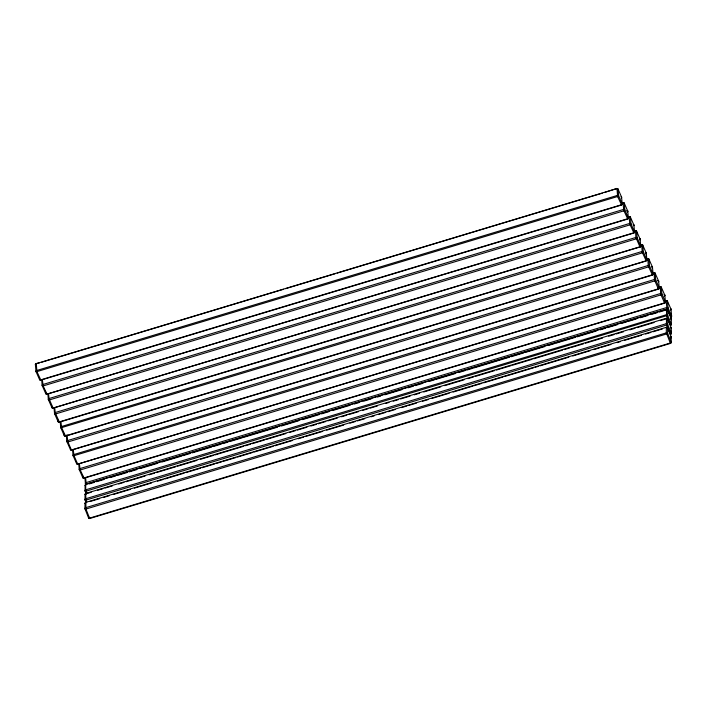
<?xml version="1.0" encoding="UTF-8"?>
<svg xmlns="http://www.w3.org/2000/svg" width="707" height="707" viewBox="0 0 707 707"><rect width="100%" height="100%" fill="white"/><g stroke="black" fill="none" stroke-linecap="round" stroke-linejoin="round"><path stroke-width="1.06" d="M37.003 371.882L36.985 371.917A1.025 0.619 -23.8 0 1 36.004 371.564A1.025 0.804 -5.1 0 1 36.649 370.521L617.344 195.424L617.6 196.475L617.017 188.734A1.025 0.619 -23.8 0 1 618.042 189.078L621.586 197.12L622.169 203.881A1.025 0.804 -5.1 0 1 621.533 204.924L617.609 196.519L36.923 371.617L40.838 380.03A1.025 0.804 -5.1 0 1 39.539 379.571L36.004 371.564L35.403 364.759A1.025 0.619 -23.8 0 1 35.712 364.167M622.92 202.441L623.194 202.741A1.025 0.619 -23.8 0 1 624.219 203.086L627.763 211.128L628.346 217.897A1.025 0.804 -5.1 0 1 627.71 218.94L623.954 210.801A1.025 0.619 -23.8 0 0 624.82 209.891L624.219 203.086A1.025 0.804 -5.1 0 0 622.92 202.626L623.91 210.819L43.162 385.925L47.016 394.223M629.089 216.554L629.857 224.207L633.887 232.948A1.025 0.804 -5.1 0 0 634.524 231.905L633.923 225.073L633.092 224.711A1.025 0.619 -23.8 0 1 633.923 225.109L633.94 225.144A1.025 0.804 -5.1 0 1 633.834 225.789M653.807 272.495L653.807 272.681A1.025 0.804 -5.1 0 1 655.106 273.141L655.707 279.945L659.242 287.952A1.025 0.619 -23.8 0 1 658.323 288.88L658.597 288.995A1.025 0.804 -5.1 0 0 659.242 287.952L658.641 281.147L655.106 273.141A1.025 0.619 -23.8 0 0 654.081 272.796L654.532 280.105L658.456 289.136M659.985 286.512L659.985 286.697A1.025 0.804 -5.1 0 1 661.284 287.157L661.885 293.953L665.42 301.96A1.025 0.619 -23.8 0 1 664.5 302.888L660.692 294.068L660.258 286.812A1.025 0.619 -23.8 0 1 661.284 287.157L664.827 295.19L665.42 301.96A1.025 0.804 -5.1 0 1 664.774 303.003L664.633 303.153M666.153 300.616L666.913 308.225L670.952 317.204M85.185 503.207A1.025 0.468 -21.5 0 0 84.999 503.552L84.981 508.854L88.561 517.922A1.025 0.901 0.3 0 0 89.869 518.478L670.563 343.381A1.025 0.901 0.3 0 0 671.19 342.241L671.217 336.921L670.625 336.665M85.211 494.29A1.025 0.468 -21.5 0 0 85.043 494.617L85.017 499.911L85.812 501.926M85.821 484.428L85.724 484.534A1.025 0.901 0.3 0 0 85.087 485.674L85.061 490.976L86.254 493.999M84.999 503.552A1.025 0.901 0.3 0 1 85.635 502.412L666.33 327.314A1.025 0.901 0.3 0 1 667.638 327.871L667.611 333.165A1.025 0.468 -21.5 0 1 666.639 333.96L85.901 509.067L85.892 502.571M667.054 318.654A1.025 0.468 -21.5 0 1 667.682 318.928L667.655 324.23A1.025 0.468 -21.5 0 1 666.683 325.017L85.936 500.123L85.688 493.406L86.015 493.822L91.3 492.231M86.828 493.194L85.715 490.013L85.724 484.472L666.418 309.427A1.025 0.901 0.3 0 1 667.726 309.993L671.314 319.096L670.528 318.813A1.025 0.468 -21.5 0 1 671.305 319.06L671.279 324.354A1.025 0.901 0.3 0 1 670.643 325.503L670.492 325.538M88.569 516.154L88.561 517.922A1.025 0.468 -21.5 0 0 89.524 518.125L670.271 343.019L666.33 332.829L666.639 333.907M621.577 197.067L621.091 196.679A1.025 0.619 -23.8 0 1 621.568 197.085L621.586 197.112A1.025 0.804 -5.1 0 1 621.1 198.057M627.454 211.967A1.025 0.804 -5.1 0 0 627.745 211.093L626.853 211.084M658.579 281.775A1.025 0.804 -5.1 0 0 658.641 281.147L657.802 280.759M664.173 296.206A1.025 0.804 -5.1 0 0 664.819 295.164L664.165 294.748M89.727 518.531L85.945 509.058A1.025 0.468 -21.5 0 1 84.981 508.854A1.025 0.901 0.3 0 1 85.618 507.706L666.33 332.864L666.339 327.244L666.666 327.668A1.025 0.468 -21.5 0 1 667.638 327.871L671.235 336.983A1.025 0.901 0.3 0 1 670.581 338.087M670.457 334.491L666.445 324.266L666.471 318.274M666.392 314.73L666.595 315.711L666.445 309.304L666.754 309.79A1.025 0.468 -21.5 0 1 667.726 309.993L667.7 315.287L671.279 324.354A1.025 0.468 -21.5 0 1 670.307 325.149L666.595 315.711L85.98 491.188L85.697 489.827L666.392 314.73A1.025 0.901 0.3 0 1 667.7 315.287A1.025 0.468 -21.5 0 1 666.728 316.073L666.754 316.047M670.66 327.721L671.261 328.004L671.235 333.297A1.025 0.468 -21.5 0 1 670.263 334.084L670.572 334.57L670.625 330.204M89.524 518.125L89.869 518.478M666.674 327.624L666.436 327.208M666.683 324.973L666.348 323.673L85.653 498.771A1.025 0.901 0.3 0 0 85.017 499.911A1.025 0.468 -21.5 0 0 85.989 500.114L86.784 502.129M623.91 210.774L623.521 209.431L42.827 384.528A1.025 0.804 -5.1 0 0 42.181 385.571L45.716 393.578A1.025 0.804 -5.1 0 0 46.317 394.055M47.829 393.543L48.359 399.588A1.025 0.619 -23.8 0 0 49.393 399.932L630.087 224.826L629.698 223.439L49.004 398.545A1.025 0.804 -5.1 0 0 48.359 399.588L51.894 407.594A1.025 0.804 -5.1 0 0 53.193 408.045L633.896 233.036M54.006 407.55L54.536 413.595A1.025 0.619 -23.8 0 0 55.57 413.94L636.265 238.842L635.885 237.517L640.065 247.15M648.611 266.822L652.42 274.979A1.025 0.804 -5.1 0 0 653.065 273.936L652.464 267.113L651.43 266.795A1.025 0.619 -23.8 0 1 652.464 267.14L648.929 259.133A1.025 0.804 -5.1 0 0 647.63 258.674L647.904 258.789A1.025 0.619 -23.8 0 1 648.929 259.133L649.53 265.929L653.065 273.936A1.025 0.619 -23.8 0 1 652.146 274.873L71.407 449.988L67.704 441.345L67.58 440.876L67.925 441.963L648.619 266.866L648.275 265.779L648.619 266.866A1.025 0.619 -23.8 0 0 649.53 265.929A1.025 0.804 -5.1 0 0 648.231 265.478L67.536 440.576A1.025 0.804 -5.1 0 0 66.9 441.619L70.426 449.625A1.025 0.804 -5.1 0 0 71.725 450.085L71.734 450.182M36.649 370.521L36.905 371.573L36.287 363.76M53.193 408.239L49.039 398.801L49.357 399.853M39.539 379.571A1.025 0.619 -23.8 0 0 40.564 379.915L621.259 204.818A1.025 0.619 -23.8 0 0 622.169 203.881L618.643 195.874L618.042 189.078A1.025 0.804 -5.1 0 0 616.743 188.619L616.743 188.433M54.748 407.692L55.181 412.552A1.025 0.804 -5.1 0 0 54.536 413.595L58.071 421.602A1.025 0.619 -23.8 0 0 59.096 421.946L639.791 246.849A1.025 0.619 -23.8 0 0 640.71 245.912L640.118 239.134L639.455 238.71A1.025 0.619 -23.8 0 1 640.1 239.116L636.574 231.109A1.025 0.619 -23.8 0 0 635.549 230.765L635.876 237.481A1.025 0.804 -5.1 0 1 637.175 237.914L640.71 245.912A1.025 0.804 -5.1 0 1 640.206 246.911M645.35 252.752A1.025 0.619 -23.8 0 1 646.286 253.124L642.751 245.117A1.025 0.619 -23.8 0 0 641.726 244.772L642.186 252.134L646.242 260.971A1.025 0.804 -5.1 0 0 646.887 259.929L646.286 253.106L645.447 252.735M46.865 394.161L627.48 218.816A1.025 0.619 -23.8 0 0 628.346 217.897L624.82 209.891A1.025 0.804 -5.1 0 0 623.521 209.431M53.025 408.142L633.666 232.824A1.025 0.619 -23.8 0 0 634.524 231.905L630.998 223.898L630.397 217.102A1.025 0.619 -23.8 0 0 629.557 216.704M57.939 420.091L58.071 421.602A1.025 0.804 -5.1 0 0 59.37 422.061L55.217 412.808L55.57 413.94M60.183 421.558L60.714 427.602L64.249 435.609A1.025 0.804 -5.1 0 0 65.548 436.069L61.615 427.62L642.486 252.832A1.025 0.619 -23.8 0 0 643.352 251.922L642.751 245.117A1.025 0.804 -5.1 0 0 641.452 244.666L641.452 244.489M71.407 449.988L71.451 449.97A1.025 0.619 -23.8 0 1 70.426 449.625M77.752 464.216L73.988 455.679L654.797 280.873L654.408 279.486L73.714 454.583A1.025 0.804 -5.1 0 0 73.077 455.626L76.603 463.633A1.025 0.804 -5.1 0 0 77.611 464.146L658.606 289.092M670.802 317.143L670.678 316.904A1.025 0.619 -23.8 0 0 671.597 315.967L668.062 307.969L667.461 301.164A1.025 0.619 -23.8 0 0 666.436 300.82L666.162 300.705A1.025 0.804 -5.1 0 1 667.461 301.164L671.005 309.206L671.597 315.967A1.025 0.804 -5.1 0 1 670.952 317.019L670.952 317.036M36.048 363.548L36.048 363.716A1.025 0.804 -5.1 0 0 35.403 364.759M627.745 211.093L627.754 211.075A1.025 0.619 -23.8 0 0 626.773 210.739M658.641 281.147L658.641 281.13A1.025 0.619 -23.8 0 0 657.846 280.75M664.819 295.164L664.819 295.137A1.025 0.619 -23.8 0 0 664.209 294.748M671.217 336.939L671.217 336.921A1.025 0.468 -21.5 0 0 670.581 336.665M617.732 196.767L617.724 196.811A1.025 0.619 -23.8 0 0 618.643 195.874A1.025 0.804 -5.1 0 0 617.344 195.424M630.087 224.826L630.087 224.791A1.025 0.619 -23.8 0 0 630.998 223.898A1.025 0.804 -5.1 0 0 629.698 223.439M636.265 238.842L636.265 238.798A1.025 0.619 -23.8 0 0 637.175 237.914L636.574 231.109A1.025 0.804 -5.1 0 0 635.275 230.65L635.275 230.482M46.742 393.923L46.742 393.923A1.025 0.619 -23.8 0 1 45.716 393.578L45.513 391.316M52.919 407.939L52.919 407.939A1.025 0.619 -23.8 0 1 51.894 407.594L51.761 406.083M64.116 434.098L64.249 435.609A1.025 0.619 -23.8 0 0 65.274 435.954L646.021 260.848A1.025 0.619 -23.8 0 0 646.887 259.929L643.352 251.922A1.025 0.804 -5.1 0 0 642.053 251.462L61.359 426.56A1.025 0.804 -5.1 0 0 60.714 427.602A1.025 0.619 -23.8 0 0 61.748 427.947L61.695 427.947M77.717 464.146L658.323 288.88M647.904 258.789L648.231 265.478M77.629 463.978L77.629 463.978A1.025 0.619 -23.8 0 1 76.603 463.633L76.436 461.689M85.043 494.617A1.025 0.901 0.3 0 1 85.68 493.468L85.706 493.345M85.68 493.468L666.401 318.247M654.815 280.838L654.797 280.873A1.025 0.619 -23.8 0 0 655.707 279.945A1.025 0.804 -5.1 0 0 654.408 279.486M80.227 469.987L80.253 469.952A1.025 0.619 -23.8 0 1 79.255 469.642A1.025 0.804 -5.1 0 1 79.891 468.6L660.585 293.493L660.974 294.881L80.227 469.996L84.08 478.1A1.025 0.804 -5.1 0 1 82.781 477.649L79.255 469.642L78.733 463.81M82.613 475.705L82.781 477.649A1.025 0.619 -23.8 0 0 83.806 477.994L664.545 302.905M661.01 294.863L660.974 294.846A1.025 0.619 -23.8 0 0 661.885 293.953A1.025 0.804 -5.1 0 0 660.585 293.493M85.432 483.65A1.025 0.804 -5.1 0 1 86.068 482.607L666.763 307.51L667.187 308.862L86.457 483.995L86.068 482.642L86.457 483.995A1.025 0.619 -23.8 0 1 85.432 483.65L84.893 477.605M667.196 308.871L667.152 308.853A1.025 0.619 -23.8 0 0 668.062 307.969A1.025 0.804 -5.1 0 0 666.763 307.51M36.048 363.716L616.743 188.619M39.486 362.877L36.172 363.557M41.58 362.249L283.534 289.287M285.495 288.695L335.118 273.733M337.186 273.105L602.284 193.17M604.344 192.551L616.866 188.451M55.181 412.552L635.876 237.455M640.065 246.964L59.379 422.167M645.191 261.29L65.557 436.175M72.777 449.767L652.428 275.085M658.146 287.449L660.038 286.468M89.215 483.933L94.508 482.342M96.576 481.714L104.009 479.47M110.257 477.587L115.621 475.97M117.618 475.369L127.233 472.47M129.195 471.878L136.743 469.607M140.764 468.388L157.855 463.235M161.806 462.042L181.787 456.015M182.839 455.706L190.59 453.364M192.313 452.851L211.702 447.001M213.346 446.506L221.203 444.137M222.82 443.651L228.078 442.061M229.651 441.583L242.315 437.766M243.853 437.306L277.524 427.152M281.386 425.985L298.557 420.806M302.499 419.622L319.599 414.461M321.508 413.887L329.064 411.607M333.121 410.387L350.106 405.261M354.234 404.024L359.571 402.407M363.734 401.152L371.148 398.925M377.458 397.016L380.631 396.061M384.82 394.798L401.744 389.698M407.966 387.816L413.356 386.19M415.327 385.598L422.866 383.327M429.008 381.471L434.478 379.827M436.369 379.252L455.591 373.455M459.515 372.28L465.091 370.592M466.876 370.053L472.135 368.471M473.54 368.047L509.438 357.221M511.064 356.735L523.684 352.926M525.274 352.448L544.726 346.58M548.499 345.44L554.191 343.726M555.896 343.213L561.172 341.622M562.604 341.189L575.233 337.38M577.009 336.85L596.275 331.035M600.234 329.842L605.74 328.181M607.631 327.615L617.308 324.699M621.356 323.479L626.782 321.835M628.744 321.243L636.247 318.981M640.356 317.743L647.815 315.499M651.969 314.244L657.289 312.644M659.366 312.017L666.798 309.763L666.515 309.33M97.593 490.34L102.913 488.731M104.954 488.113L112.413 485.868M118.626 483.995L124.025 482.36M125.996 481.767L145.147 475.997M149.142 474.795L154.647 473.133M156.503 472.568L175.76 466.761M177.537 466.231L196.882 460.398M200.682 459.25L213.311 455.441M214.831 454.981L243.818 446.241M245.444 445.755L250.72 444.164M252.231 443.704L264.851 439.895M266.566 439.383L285.893 433.559M289.79 432.384L295.367 430.704M297.179 430.156L306.935 427.214M310.903 426.012L316.4 424.359M318.291 423.785L325.874 421.505M327.801 420.921L337.442 418.014M341.525 416.785L346.907 415.159M348.913 414.549L358.484 411.668M362.638 410.413L367.949 408.814M370.026 408.186L377.423 405.959M385.836 403.423L389.036 402.451M393.198 401.196L398.536 399.588M400.56 398.978L410.148 396.088M414.24 394.86L419.649 393.225M423.705 392.005L440.77 386.853M444.747 385.66L463.995 379.853M467.884 378.678L473.496 376.99M475.254 376.46L494.617 370.618M496.287 370.115L511.02 365.669M512.566 365.21L532.062 359.324M533.679 358.838L562.569 350.133M564.301 349.603L569.93 347.906M571.689 347.376L583.602 343.788M585.414 343.24L602.541 338.079M608.639 336.232L614.109 334.588M616.036 334.004L623.583 331.733M629.76 329.869L635.151 328.242M637.148 327.641L654.09 322.533M660.373 320.633L665.658 319.043M90.187 501.493L99.705 498.629M103.858 497.374L109.205 495.757M113.332 494.52L130.318 489.394M134.365 488.175L151.439 483.022M157.511 481.193L163.052 479.523M164.872 478.975L184.165 473.16M185.914 472.629L200.647 468.193M202.114 467.742L214.787 463.925M216.422 463.43L221.68 461.848M223.235 461.379L235.899 457.562M237.464 457.084L252.187 452.648M253.848 452.144L273.229 446.303M274.97 445.781L292.168 440.594M298.195 438.773L303.736 437.103M305.583 436.546L322.675 431.394M326.696 430.174L343.708 425.048M349.93 423.175L355.285 421.558M357.318 420.948L364.75 418.703M371.042 416.803L374.215 415.849M378.431 414.585L385.828 412.349M387.896 411.721L395.328 409.486M401.567 407.603L406.94 405.986M408.938 405.385L416.441 403.114M422.609 401.258L428.053 399.614M432.074 398.403L449.175 393.251M453.116 392.058L473.107 386.031M474.158 385.713L481.9 383.38M483.623 382.858L503.022 377.008M504.665 376.513L533.635 367.781M535.172 367.313L538.327 366.367M539.971 365.873L568.835 357.168M572.705 356.001L589.877 350.822M593.818 349.629L599.342 347.968M601.206 347.402L610.919 344.477M617.043 342.63L620.384 341.622M624.44 340.403L641.426 335.277M645.553 334.031L650.891 332.423M652.941 331.804L662.459 328.932M85.971 493.804L85.777 493.371M66.361 435.574L66.9 441.619A1.025 0.619 -23.8 0 0 67.925 441.963L67.899 441.928M85.936 500.123L85.653 498.771M85.901 509.067L85.618 507.706M670.457 343.487L670.483 343.346M43.198 385.881L43.215 385.916A1.025 0.619 -23.8 0 1 42.181 385.571L41.669 379.747M80.227 469.987L79.944 468.944L80.28 469.987M670.245 343.063L670.218 343.028A1.025 0.468 -21.5 0 0 671.19 342.241L667.611 333.165A1.025 0.901 0.3 0 0 666.303 332.608M86.033 491.179L86.033 491.179A1.025 0.468 -21.5 0 1 85.061 490.976A1.025 0.901 0.3 0 1 85.697 489.827M670.572 327.73A1.025 0.468 -21.5 0 1 671.261 328.004L667.682 318.928A1.025 0.901 0.3 0 0 666.374 318.371M646.295 253.159L646.286 253.106A1.025 0.804 -5.1 0 1 645.827 254.096M670.987 309.145L670.51 308.773A1.025 0.619 -23.8 0 1 670.996 309.171L671.005 309.206A1.025 0.804 -5.1 0 1 670.536 310.143M671.279 328.039L671.261 328.004A1.025 0.901 0.3 0 1 671.279 328.552M640.118 239.143L640.1 239.116A1.025 0.804 -5.1 0 1 639.764 240.027M629.371 216.757L629.097 216.642A1.025 0.804 -5.1 0 1 630.397 217.102L633.923 225.082M652.473 267.175L652.464 267.122A1.025 0.804 -5.1 0 1 652.163 268.015M671.305 319.06L671.305 319.06A1.025 0.901 0.3 0 1 671.297 319.67M642.433 252.814L642.053 251.462M79.891 468.6L79.458 463.739M73.714 454.619L73.97 455.635L73.281 449.732M67.536 440.576L67.024 434.743M61.359 426.56L61.597 427.567L60.926 421.708M49.004 398.545L48.571 393.684M42.827 384.528L43.047 385.492L42.393 379.677M85.635 477.746L86.068 482.607M72.556 449.802L73.077 455.626A1.025 0.619 -23.8 0 0 74.102 455.971M40.847 380.127L621.541 205.03M84.089 478.206L664.783 303.109M47.024 394.144L627.719 219.037M666.348 323.673A1.025 0.901 0.3 0 1 667.655 324.23L671.235 333.297A1.025 0.901 0.3 0 1 670.598 334.438M85.414 503.031A1.025 0.468 -21.5 0 1 85.98 502.765M85.087 485.674A1.025 0.468 -21.5 0 1 85.883 484.949"/></g></svg>
